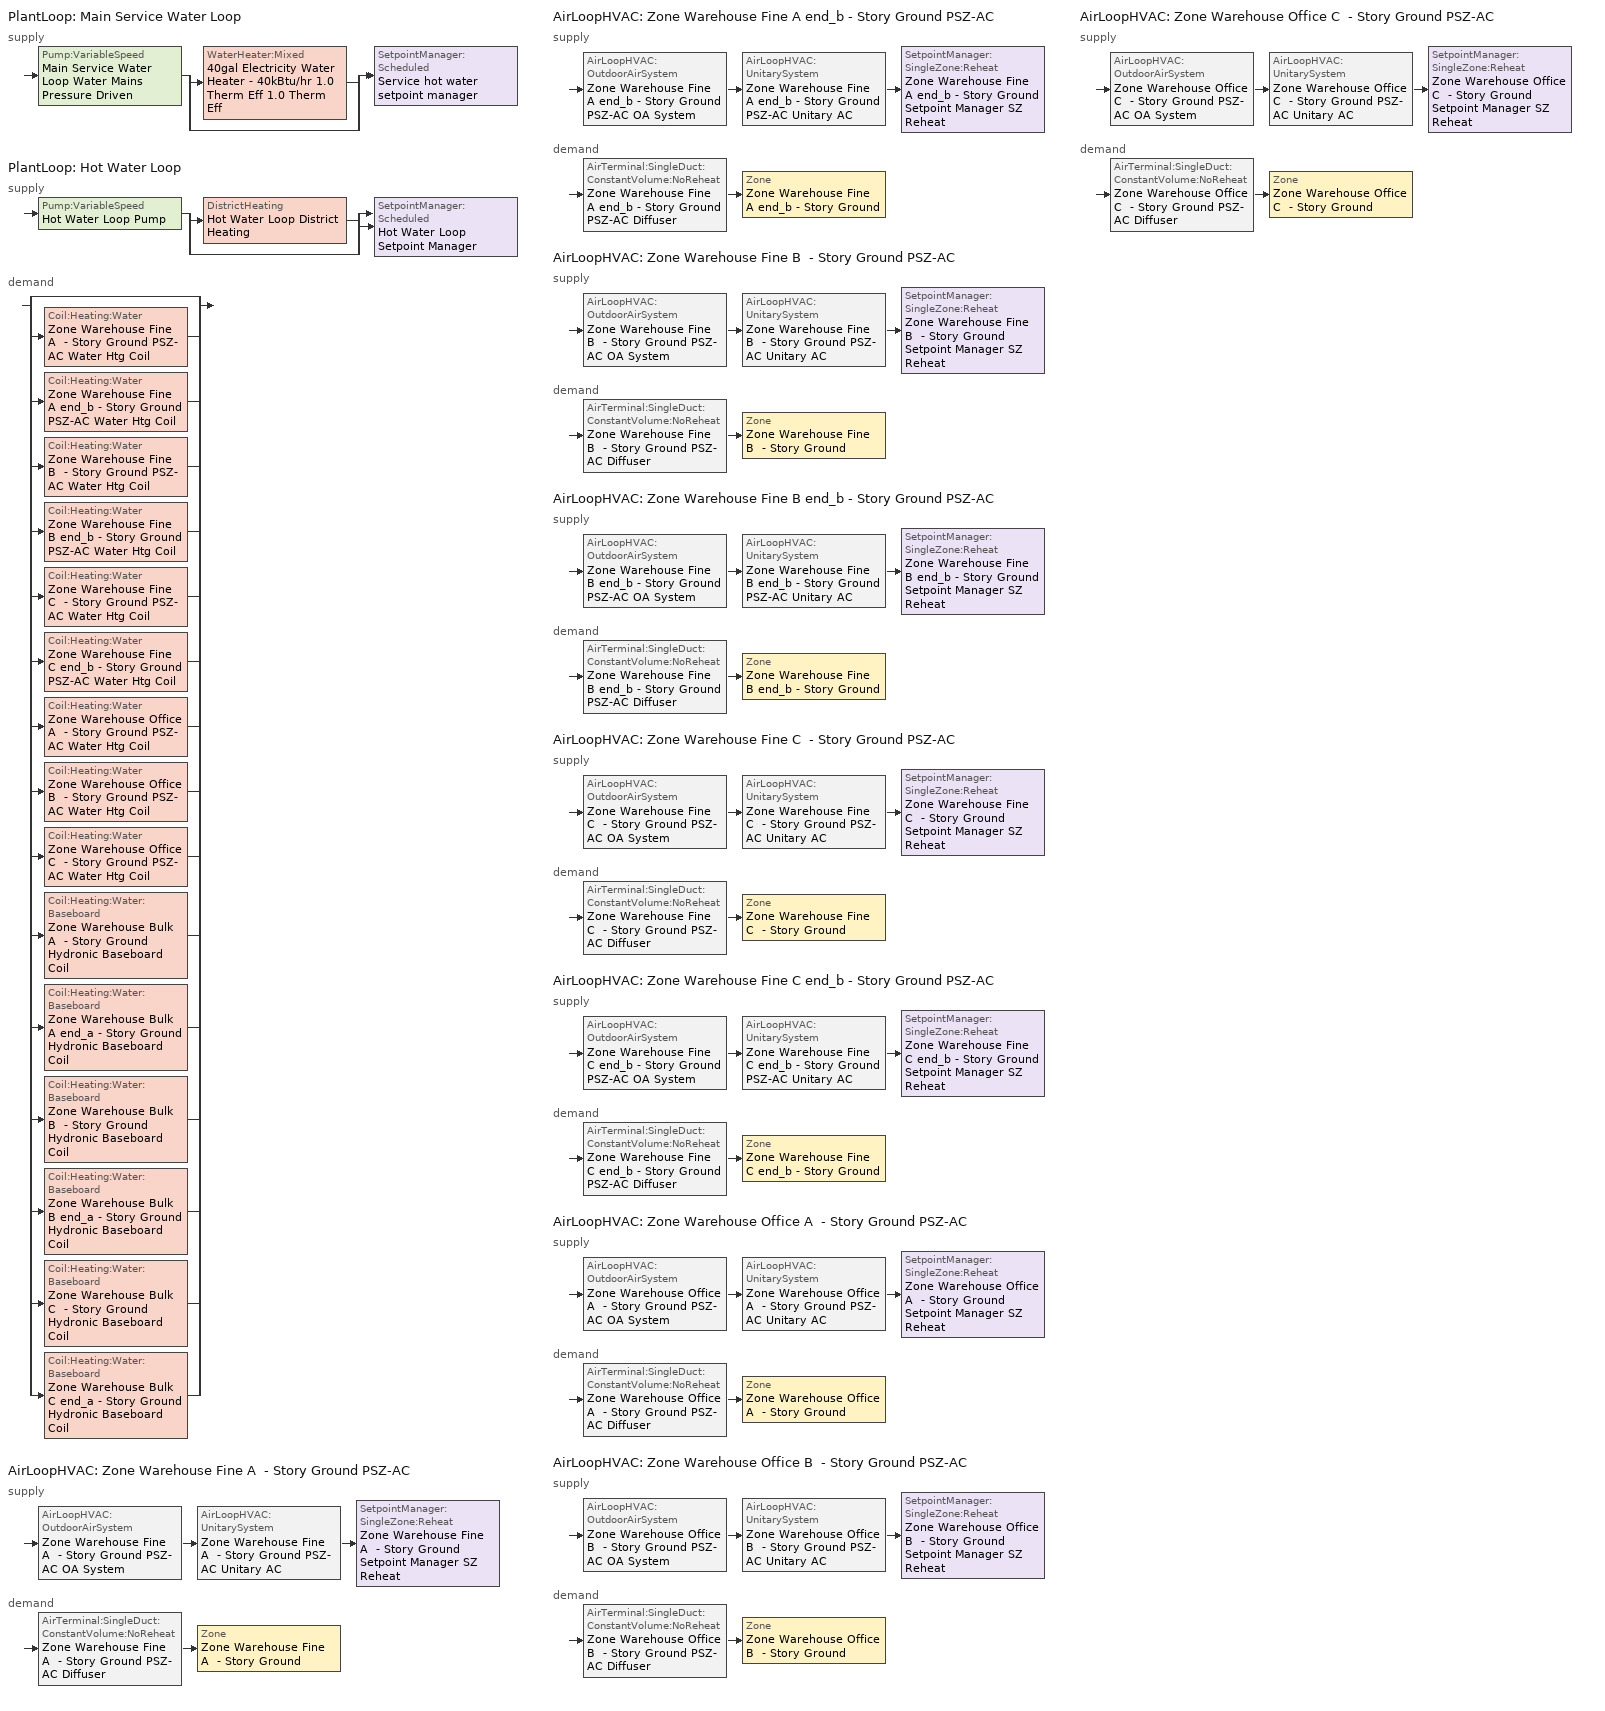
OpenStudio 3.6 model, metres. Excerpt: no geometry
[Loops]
PlantLoop 'Main Service Water Loop'
 supply: Pump:VariableSpeed 'Main Service Water Loop Water Mains Pressure Driven' > split
  | WaterHeater:Mixed '40gal Electricity Water Heater - 40kBtu/hr 1.0 Therm Eff 1.0 Therm Eff'
  | bypass
  join > SetpointManager:Scheduled 'Service hot water setpoint manager'
PlantLoop 'Hot Water Loop'
 supply: Pump:VariableSpeed 'Hot Water Loop Pump' > split
  | DistrictHeating 'Hot Water Loop District Heating'
  | bypass
  join > SetpointManager:Scheduled 'Hot Water Loop Setpoint Manager'
 demand: split
  | bypass
  | Coil:Heating:Water 'Zone Warehouse Fine A  - Story Ground PSZ-AC Water Htg Coil'
  | Coil:Heating:Water 'Zone Warehouse Fine A end_b - Story Ground PSZ-AC Water Htg Coil'
  | Coil:Heating:Water 'Zone Warehouse Fine B  - Story Ground PSZ-AC Water Htg Coil'
  | Coil:Heating:Water 'Zone Warehouse Fine B end_b - Story Ground PSZ-AC Water Htg Coil'
  | Coil:Heating:Water 'Zone Warehouse Fine C  - Story Ground PSZ-AC Water Htg Coil'
  | Coil:Heating:Water 'Zone Warehouse Fine C end_b - Story Ground PSZ-AC Water Htg Coil'
  | Coil:Heating:Water 'Zone Warehouse Office A  - Story Ground PSZ-AC Water Htg Coil'
  | Coil:Heating:Water 'Zone Warehouse Office B  - Story Ground PSZ-AC Water Htg Coil'
  | Coil:Heating:Water 'Zone Warehouse Office C  - Story Ground PSZ-AC Water Htg Coil'
  | Coil:Heating:Water:Baseboard 'Zone Warehouse Bulk A  - Story Ground Hydronic Baseboard Coil'
  | Coil:Heating:Water:Baseboard 'Zone Warehouse Bulk A end_a - Story Ground Hydronic Baseboard Coil'
  | Coil:Heating:Water:Baseboard 'Zone Warehouse Bulk B  - Story Ground Hydronic Baseboard Coil'
  | Coil:Heating:Water:Baseboard 'Zone Warehouse Bulk B end_a - Story Ground Hydronic Baseboard Coil'
  | Coil:Heating:Water:Baseboard 'Zone Warehouse Bulk C  - Story Ground Hydronic Baseboard Coil'
  | Coil:Heating:Water:Baseboard 'Zone Warehouse Bulk C end_a - Story Ground Hydronic Baseboard Coil'
AirLoopHVAC 'Zone Warehouse Fine A  - Story Ground PSZ-AC'
 supply: AirLoopHVAC:OutdoorAirSystem 'Zone Warehouse Fine A  - Story Ground PSZ-AC OA System' > AirLoopHVAC:UnitarySystem 'Zone Warehouse Fine A  - Story Ground PSZ-AC Unitary AC' > SetpointManager:SingleZone:Reheat 'Zone Warehouse Fine A  - Story Ground Setpoint Manager SZ Reheat'
 demand: AirTerminal:SingleDuct:ConstantVolume:NoReheat 'Zone Warehouse Fine A  - Story Ground PSZ-AC Diffuser' > Zone 'Zone Warehouse Fine A  - Story Ground'
AirLoopHVAC 'Zone Warehouse Fine A end_b - Story Ground PSZ-AC'
 supply: AirLoopHVAC:OutdoorAirSystem 'Zone Warehouse Fine A end_b - Story Ground PSZ-AC OA System' > AirLoopHVAC:UnitarySystem 'Zone Warehouse Fine A end_b - Story Ground PSZ-AC Unitary AC' > SetpointManager:SingleZone:Reheat 'Zone Warehouse Fine A end_b - Story Ground Setpoint Manager SZ Reheat'
 demand: AirTerminal:SingleDuct:ConstantVolume:NoReheat 'Zone Warehouse Fine A end_b - Story Ground PSZ-AC Diffuser' > Zone 'Zone Warehouse Fine A end_b - Story Ground'
AirLoopHVAC 'Zone Warehouse Fine B  - Story Ground PSZ-AC'
 supply: AirLoopHVAC:OutdoorAirSystem 'Zone Warehouse Fine B  - Story Ground PSZ-AC OA System' > AirLoopHVAC:UnitarySystem 'Zone Warehouse Fine B  - Story Ground PSZ-AC Unitary AC' > SetpointManager:SingleZone:Reheat 'Zone Warehouse Fine B  - Story Ground Setpoint Manager SZ Reheat'
 demand: AirTerminal:SingleDuct:ConstantVolume:NoReheat 'Zone Warehouse Fine B  - Story Ground PSZ-AC Diffuser' > Zone 'Zone Warehouse Fine B  - Story Ground'
AirLoopHVAC 'Zone Warehouse Fine B end_b - Story Ground PSZ-AC'
 supply: AirLoopHVAC:OutdoorAirSystem 'Zone Warehouse Fine B end_b - Story Ground PSZ-AC OA System' > AirLoopHVAC:UnitarySystem 'Zone Warehouse Fine B end_b - Story Ground PSZ-AC Unitary AC' > SetpointManager:SingleZone:Reheat 'Zone Warehouse Fine B end_b - Story Ground Setpoint Manager SZ Reheat'
 demand: AirTerminal:SingleDuct:ConstantVolume:NoReheat 'Zone Warehouse Fine B end_b - Story Ground PSZ-AC Diffuser' > Zone 'Zone Warehouse Fine B end_b - Story Ground'
AirLoopHVAC 'Zone Warehouse Fine C  - Story Ground PSZ-AC'
 supply: AirLoopHVAC:OutdoorAirSystem 'Zone Warehouse Fine C  - Story Ground PSZ-AC OA System' > AirLoopHVAC:UnitarySystem 'Zone Warehouse Fine C  - Story Ground PSZ-AC Unitary AC' > SetpointManager:SingleZone:Reheat 'Zone Warehouse Fine C  - Story Ground Setpoint Manager SZ Reheat'
 demand: AirTerminal:SingleDuct:ConstantVolume:NoReheat 'Zone Warehouse Fine C  - Story Ground PSZ-AC Diffuser' > Zone 'Zone Warehouse Fine C  - Story Ground'
AirLoopHVAC 'Zone Warehouse Fine C end_b - Story Ground PSZ-AC'
 supply: AirLoopHVAC:OutdoorAirSystem 'Zone Warehouse Fine C end_b - Story Ground PSZ-AC OA System' > AirLoopHVAC:UnitarySystem 'Zone Warehouse Fine C end_b - Story Ground PSZ-AC Unitary AC' > SetpointManager:SingleZone:Reheat 'Zone Warehouse Fine C end_b - Story Ground Setpoint Manager SZ Reheat'
 demand: AirTerminal:SingleDuct:ConstantVolume:NoReheat 'Zone Warehouse Fine C end_b - Story Ground PSZ-AC Diffuser' > Zone 'Zone Warehouse Fine C end_b - Story Ground'
AirLoopHVAC 'Zone Warehouse Office A  - Story Ground PSZ-AC'
 supply: AirLoopHVAC:OutdoorAirSystem 'Zone Warehouse Office A  - Story Ground PSZ-AC OA System' > AirLoopHVAC:UnitarySystem 'Zone Warehouse Office A  - Story Ground PSZ-AC Unitary AC' > SetpointManager:SingleZone:Reheat 'Zone Warehouse Office A  - Story Ground Setpoint Manager SZ Reheat'
 demand: AirTerminal:SingleDuct:ConstantVolume:NoReheat 'Zone Warehouse Office A  - Story Ground PSZ-AC Diffuser' > Zone 'Zone Warehouse Office A  - Story Ground'
AirLoopHVAC 'Zone Warehouse Office B  - Story Ground PSZ-AC'
 supply: AirLoopHVAC:OutdoorAirSystem 'Zone Warehouse Office B  - Story Ground PSZ-AC OA System' > AirLoopHVAC:UnitarySystem 'Zone Warehouse Office B  - Story Ground PSZ-AC Unitary AC' > SetpointManager:SingleZone:Reheat 'Zone Warehouse Office B  - Story Ground Setpoint Manager SZ Reheat'
 demand: AirTerminal:SingleDuct:ConstantVolume:NoReheat 'Zone Warehouse Office B  - Story Ground PSZ-AC Diffuser' > Zone 'Zone Warehouse Office B  - Story Ground'
AirLoopHVAC 'Zone Warehouse Office C  - Story Ground PSZ-AC'
 supply: AirLoopHVAC:OutdoorAirSystem 'Zone Warehouse Office C  - Story Ground PSZ-AC OA System' > AirLoopHVAC:UnitarySystem 'Zone Warehouse Office C  - Story Ground PSZ-AC Unitary AC' > SetpointManager:SingleZone:Reheat 'Zone Warehouse Office C  - Story Ground Setpoint Manager SZ Reheat'
 demand: AirTerminal:SingleDuct:ConstantVolume:NoReheat 'Zone Warehouse Office C  - Story Ground PSZ-AC Diffuser' > Zone 'Zone Warehouse Office C  - Story Ground'
[SizingPeriod:DesignDay] Barometric Pressure {Pa}=100917; Rain Indicator=No; Snow Indicator=No; Day of Month=21; Daylight Saving Time Indicator=No; Humidity Condition Type=Wetbulb; Dry-Bulb Temperature Range Modifier Type=DefaultMultipliers
Name | Maximum Dry-Bulb Temperature {C} | Daily Dry-Bulb Temperature Range {deltaC} | Wind Speed {m/s} | Wind Direction {deg} | Month | Day Type | Wetbulb or DewPoint at Maximum Dry-Bulb {C} | Solar Model Indicator | ASHRAE Clear Sky Optical Depth for Beam Irradiance | ASHRAE Clear Sky Optical Depth for Diffuse Irradiance | Sky Clearness
Kodiak May .4% Condns DB=>MCWB | 18.8 | 5.9 | 5 | 320 | 5 | SummerDesignDay | 10.5 | ASHRAETau | 0.314 | 2.447
Kodiak April .4% Condns DB=>MCWB | 12.9 | 5.4 | 5 | 320 | 4 | SummerDesignDay | 7 | ASHRAETau | 0.323 | 2.439
Kodiak March .4% Condns DB=>MCWB | 8.3 | 5.5 | 5 | 320 | 3 | SummerDesignDay | 3.9 | ASHRAETau | 0.337 | 2.384
Kodiak February .4% Condns DB=>MCWB | 6.9 | 4.9 | 5 | 320 | 2 | SummerDesignDay | 4.6 | ASHRAETau | 0.336 | 2.429
Kodiak January .4% Condns DB=>MCWB | 6.8 | 4.7 | 5 | 320 | 1 | SummerDesignDay | 4 | ASHRAETau | 0.326 | 2.48
Kodiak Ann Clg .4% Condns WB=>MDB | 18.9 | 6.3 | 5 | 320 | 8 | SummerDesignDay | 15 | ASHRAETau | 0.322 | 2.497
Kodiak Ann Clg .4% Condns DB=>MWB | 20.3 | 6.3 | 5 | 320 | 8 | SummerDesignDay | 14.1 | ASHRAETau | 0.322 | 2.497
Kodiak Ann Htg 99.6% Condns DB | -12.8 | 0 | 5.6 | 290 | 1 | WinterDesignDay | -12.8 | ASHRAEClearSky |  |  | 0
[PlantLoop] Glycol Concentration=0; Minimum Loop Temperature {C}=10; Plant Loop Volume {m3}=Autocalculate; Load Distribution Scheme=Optimal
Name | Maximum Loop Temperature {C}
Main Service Water Loop | 60
Hot Water Loop
[Sizing:Plant] Loop Type=Heating; Sizing Option=NonCoincident; Zone Timesteps in Averaging Window=1; Coincident Sizing Factor Mode=None
Name | Design Loop Exit Temperature {C} | Loop Design Temperature Difference {deltaC}
Main Service Water Loop | 60 | 5
Hot Water Loop | 82.2222 | 11.1111
[SetpointManager:Scheduled] Control Variable=Temperature
Name | Schedule | Setpoint Node or NodeList
Service hot water setpoint manager | Service Water Loop Temp - 140F | Main Service Water Loop Supply Outlet Node
Hot Water Loop Setpoint Manager | Hot Water Loop Temp - 180F | Hot Water Loop Supply Outlet Node
[Pump:VariableSpeed] Coefficient 1 of the Part Load Performance Curve=0; Coefficient 2 of the Part Load Performance Curve=3.2485; Coefficient 3 of the Part Load Performance Curve=-4.7443; Coefficient 4 of the Part Load Performance Curve=2.5294; Pump Control Type=Intermittent; Skin Loss Radiative Fraction=0.5; Design Power Sizing Method=PowerPerFlowPerPressure; Design Electric Power per Unit Flow Rate {W/(m3/s)}=348701.1; Design Shaft Power per Unit Flow Rate per Unit Head {W-s/m3-Pa}=1.28205; Design Minimum Flow Rate Fraction=0
Name | Rated Pump Head {Pa} | Motor Efficiency
Main Service Water Loop Water Mains Pressure Driven | 0.001 | 1
Hot Water Loop Pump | 179344 | 0.825
[WaterHeater:Mixed]
40gal Electricity Water Heater - 40kBtu/hr 1.0 Therm Eff 1.0 Therm Eff: Tank Volume {m3}=0.151416; Setpoint Temperature Schedule=Service Water Loop Temp - 140F; Deadband Temperature Difference {deltaC}=2; Maximum Temperature Limit {C}=60; Heater Control Type=Cycle; Heater Maximum Capacity {W}=11722.8; Heater Fuel Type=Electricity; Heater Thermal Efficiency=1; Off Cycle Parasitic Fuel Consumption Rate {W}=571; Off Cycle Parasitic Fuel Type=Electricity; Off Cycle Parasitic Heat Fraction to Tank=0; On Cycle Parasitic Fuel Consumption Rate {W}=571; On Cycle Parasitic Fuel Type=Electricity; On Cycle Parasitic Heat Fraction to Tank=0; Ambient Temperature Indicator=ThermalZone; Off Cycle Loss Coefficient to Ambient Temperature {W/K}=1.87331; On Cycle Loss Coefficient to Ambient Temperature {W/K}=1.87331; Use Side Effectiveness=1; Source Side Effectiveness=1; Use Side Design Flow Rate {m3/s}=autosize; Source Side Design Flow Rate {m3/s}=autosize; Indirect Water Heating Recovery Time {hr}=1.5; Source Side Flow Control Mode=IndirectHeatPrimarySetpoint
[WaterHeater:Sizing]
40gal Electricity Water Heater - 40kBtu/hr 1.0 Therm Eff 1.0 Therm Eff: Design Mode=PeakDraw; Time Storage Can Meet Peak Draw {hr}=0.538503; Time for Tank Recovery {hr}=0; Nominal Tank Volume for Autosizing Plant Connections {m3}=1
[Sizing:Zone] Zone Cooling Design Supply Air Temperature Input Method=SupplyAirTemperature; Zone Cooling Design Supply Air Temperature Difference {deltaC}=11.11; Zone Heating Design Supply Air Temperature Input Method=SupplyAirTemperature; Zone Heating Design Supply Air Temperature Difference {deltaC}=11.11; Zone Cooling Design Supply Air Humidity Ratio {kg-H2O/kg-air}=0.0085; Zone Heating Design Supply Air Humidity Ratio {kg-H2O/kg-air}=0.008; Cooling Design Air Flow Method=DesignDay; Heating Design Air Flow Method=DesignDay; Account for Dedicated Outdoor Air System=No; Dedicated Outdoor Air System Control Strategy=NeutralSupplyAir; Dedicated Outdoor Air Low Setpoint Temperature for Design {C}=autosize; Dedicated Outdoor Air High Setpoint Temperature for Design {C}=autosize; Zone Load Sizing Method=Sensible Load Only No Latent Load; Zone Latent Cooling Design Supply Air Humidity Ratio Input Method=HumidityRatioDifference; Zone Cooling Design Supply Air Humidity Ratio Difference {kgWater/kgDryAir}=0.005; Zone Latent Heating Design Supply Air Humidity Ratio Input Method=HumidityRatioDifference; Zone Humidification Design Supply Air Humidity Ratio Difference {kgWater/kgDryAir}=0.005
Name | Zone Cooling Design Supply Air Temperature {C} | Zone Heating Design Supply Air Temperature {C}
Zone Warehouse Bulk A end_a - Story Ground; Zone Warehouse Bulk B end_a - Story Ground; Zone Warehouse Bulk C end_a - Story Ground; Zone Warehouse Bulk A  - Story Ground; Zone Warehouse Bulk B  - Story Ground; Zone Warehouse Bulk C  - Story Ground | 14 | 40
Zone Warehouse Office A  - Story Ground; Zone Warehouse Office B  - Story Ground; Zone Warehouse Office C  - Story Ground; Zone Warehouse Fine A  - Story Ground; Zone Warehouse Fine B  - Story Ground; Zone Warehouse Fine C  - Story Ground; Zone Warehouse Fine A end_b - Story Ground; Zone Warehouse Fine B end_b - Story Ground; Zone Warehouse Fine C end_b - Story Ground | 12.7778 | 50
[Zone equipment]
Zone Warehouse Bulk A end_a - Story Ground: Zone Warehouse Bulk A end_a - Story Ground Hydronic Baseboard
Zone Warehouse Bulk B end_a - Story Ground: Zone Warehouse Bulk B end_a - Story Ground Hydronic Baseboard
Zone Warehouse Bulk C end_a - Story Ground: Zone Warehouse Bulk C end_a - Story Ground Hydronic Baseboard
Zone Warehouse Bulk A  - Story Ground: Zone Warehouse Bulk A  - Story Ground Hydronic Baseboard
Zone Warehouse Bulk B  - Story Ground: Zone Warehouse Bulk B  - Story Ground Hydronic Baseboard
Zone Warehouse Bulk C  - Story Ground: Zone Warehouse Bulk C  - Story Ground Hydronic Baseboard
Zone Warehouse Office A  - Story Ground: Zone Warehouse Office A  - Story Ground PSZ-AC Diffuser
Zone Warehouse Office B  - Story Ground: Zone Warehouse Office B  - Story Ground PSZ-AC Diffuser
Zone Warehouse Office C  - Story Ground: Zone Warehouse Office C  - Story Ground PSZ-AC Diffuser
Zone Warehouse Fine A  - Story Ground: Zone Warehouse Fine A  - Story Ground PSZ-AC Diffuser
Zone Warehouse Fine B  - Story Ground: Zone Warehouse Fine B  - Story Ground PSZ-AC Diffuser
Zone Warehouse Fine C  - Story Ground: Zone Warehouse Fine C  - Story Ground PSZ-AC Diffuser
Zone Warehouse Fine A end_b - Story Ground: Zone Warehouse Fine A end_b - Story Ground PSZ-AC Diffuser
Zone Warehouse Fine B end_b - Story Ground: Zone Warehouse Fine B end_b - Story Ground PSZ-AC Diffuser
Zone Warehouse Fine C end_b - Story Ground: Zone Warehouse Fine C end_b - Story Ground PSZ-AC Diffuser
[DistrictHeating]
Hot Water Loop District Heating: Nominal Capacity {W}=autosize
[AirLoopHVAC] Design Supply Air Flow Rate {m3/s}=autosize; Design Return Air Flow Fraction of Supply Air Flow=1
Name | Availability Schedule
Zone Warehouse Fine A  - Story Ground PSZ-AC | Zone Warehouse Fine A  - Story Ground PSZ-AC Occ Sch
Zone Warehouse Fine A end_b - Story Ground PSZ-AC | Zone Warehouse Fine A end_b - Story Ground PSZ-AC Occ Sch
Zone Warehouse Fine B  - Story Ground PSZ-AC | Zone Warehouse Fine B  - Story Ground PSZ-AC Occ Sch
Zone Warehouse Fine B end_b - Story Ground PSZ-AC | Zone Warehouse Fine B end_b - Story Ground PSZ-AC Occ Sch
Zone Warehouse Fine C  - Story Ground PSZ-AC | Zone Warehouse Fine C  - Story Ground PSZ-AC Occ Sch
Zone Warehouse Fine C end_b - Story Ground PSZ-AC | Zone Warehouse Fine C end_b - Story Ground PSZ-AC Occ Sch
Zone Warehouse Office A  - Story Ground PSZ-AC | Zone Warehouse Office A  - Story Ground PSZ-AC Occ Sch
Zone Warehouse Office B  - Story Ground PSZ-AC | Zone Warehouse Office B  - Story Ground PSZ-AC Occ Sch
Zone Warehouse Office C  - Story Ground PSZ-AC | Zone Warehouse Office C  - Story Ground PSZ-AC Occ Sch
[Sizing:System] Type of Load to Size On=Sensible; Design Outdoor Air Flow Rate {m3/s}=Autosize; Central Heating Maximum System Air Flow Ratio=1; Preheat Design Temperature {C}=7.22222; Preheat Design Humidity Ratio {kg-H2O/kg-Air}=0.008; Precool Design Temperature {C}=12.7778; Precool Design Humidity Ratio {kg-H2O/kg-Air}=0.008; Central Cooling Design Supply Air Temperature {C}=12.7778; Central Heating Design Supply Air Temperature {C}=50; Sizing Option=Coincident; 100% Outdoor Air in Cooling=No; 100% Outdoor Air in Heating=No; Central Cooling Design Supply Air Humidity Ratio {kg-H2O/kg-Air}=0.0085; Central Heating Design Supply Air Humidity Ratio {kg-H2O/kg-Air}=0.008; Cooling Design Air Flow Method=DesignDay; Heating Design Air Flow Method=DesignDay; System Outdoor Air Method=ZoneSum; Zone Maximum Outdoor Air Fraction=1; Cooling Supply Air Flow Rate Per Floor Area {m3/s-m2}=0.00996765; Cooling Fraction of Autosized Cooling Supply Air Flow Rate=1; Cooling Supply Air Flow Rate Per Unit Cooling Capacity {m3/s-W}=3.94755e-05; Heating Supply Air Flow Rate Per Floor Area {m3/s-m2}=0.00996765; Heating Fraction of Autosized Heating Supply Air Flow Rate=1; Heating Fraction of Autosized Cooling Supply Air Flow Rate=1; Heating Supply Air Flow Rate Per Unit Heating Capacity {m3/s-W}=3.15882e-05; Cooling Design Capacity Method=CoolingDesignCapacity; Cooling Design Capacity {W}=autosize; Cooling Design Capacity Per Floor Area {W/m2}=234.7; Fraction of Autosized Cooling Design Capacity=1; Heating Design Capacity Method=HeatingDesignCapacity; Heating Design Capacity {W}=autosize; Heating Design Capacity Per Floor Area {W/m2}=157; Fraction of Autosized Heating Design Capacity=1; Central Cooling Capacity Control Method=OnOff; Occupant Diversity=autosize
Zone Warehouse Fine A  - Story Ground PSZ-AC; Zone Warehouse Fine A end_b - Story Ground PSZ-AC; Zone Warehouse Fine B  - Story Ground PSZ-AC; Zone Warehouse Fine B end_b - Story Ground PSZ-AC; Zone Warehouse Fine C  - Story Ground PSZ-AC; Zone Warehouse Fine C end_b - Story Ground PSZ-AC; Zone Warehouse Office A  - Story Ground PSZ-AC; Zone Warehouse Office B  - Story Ground PSZ-AC; Zone Warehouse Office C  - Story Ground PSZ-AC
[SetpointManager:SingleZone:Reheat] Minimum Supply Air Temperature {C}=12.7778; Maximum Supply Air Temperature {C}=50
Name | Control Zone | Setpoint Node or NodeList
Zone Warehouse Fine A  - Story Ground Setpoint Manager SZ Reheat | Zone Warehouse Fine A  - Story Ground | Zone Warehouse Fine A  - Story Ground PSZ-AC Supply Outlet Node
Zone Warehouse Fine A end_b - Story Ground Setpoint Manager SZ Reheat | Zone Warehouse Fine A end_b - Story Ground | Zone Warehouse Fine A end_b - Story Ground PSZ-AC Supply Outlet Node
Zone Warehouse Fine B  - Story Ground Setpoint Manager SZ Reheat | Zone Warehouse Fine B  - Story Ground | Zone Warehouse Fine B  - Story Ground PSZ-AC Supply Outlet Node
Zone Warehouse Fine B end_b - Story Ground Setpoint Manager SZ Reheat | Zone Warehouse Fine B end_b - Story Ground | Zone Warehouse Fine B end_b - Story Ground PSZ-AC Supply Outlet Node
Zone Warehouse Fine C  - Story Ground Setpoint Manager SZ Reheat | Zone Warehouse Fine C  - Story Ground | Zone Warehouse Fine C  - Story Ground PSZ-AC Supply Outlet Node
Zone Warehouse Fine C end_b - Story Ground Setpoint Manager SZ Reheat | Zone Warehouse Fine C end_b - Story Ground | Zone Warehouse Fine C end_b - Story Ground PSZ-AC Supply Outlet Node
Zone Warehouse Office A  - Story Ground Setpoint Manager SZ Reheat | Zone Warehouse Office A  - Story Ground | Zone Warehouse Office A  - Story Ground PSZ-AC Supply Outlet Node
Zone Warehouse Office B  - Story Ground Setpoint Manager SZ Reheat | Zone Warehouse Office B  - Story Ground | Zone Warehouse Office B  - Story Ground PSZ-AC Supply Outlet Node
Zone Warehouse Office C  - Story Ground Setpoint Manager SZ Reheat | Zone Warehouse Office C  - Story Ground | Zone Warehouse Office C  - Story Ground PSZ-AC Supply Outlet Node
[Coil:Heating:Water] Availability Schedule=Always On Discrete; Rated Inlet Water Temperature {C}=82.2222; Rated Inlet Air Temperature {C}=7.22222; Rated Outlet Water Temperature {C}=71.1111; Rated Outlet Air Temperature {C}=50
Zone Warehouse Fine A  - Story Ground PSZ-AC Water Htg Coil; Zone Warehouse Fine A end_b - Story Ground PSZ-AC Water Htg Coil; Zone Warehouse Fine B  - Story Ground PSZ-AC Water Htg Coil; Zone Warehouse Fine B end_b - Story Ground PSZ-AC Water Htg Coil; Zone Warehouse Fine C  - Story Ground PSZ-AC Water Htg Coil; Zone Warehouse Fine C end_b - Story Ground PSZ-AC Water Htg Coil; Zone Warehouse Office A  - Story Ground PSZ-AC Water Htg Coil; Zone Warehouse Office B  - Story Ground PSZ-AC Water Htg Coil; Zone Warehouse Office C  - Story Ground PSZ-AC Water Htg Coil
[Controller:WaterCoil] Action=Normal; Controller Convergence Tolerance {deltaC}=0.0001; Minimum Actuated Flow {m3/s}=0
Name | Water Coil
Zone Warehouse Fine A  - Story Ground PSZ-AC Water Htg Coil Controller | Zone Warehouse Fine A  - Story Ground PSZ-AC Water Htg Coil
Zone Warehouse Fine A end_b - Story Ground PSZ-AC Water Htg Coil Controller | Zone Warehouse Fine A end_b - Story Ground PSZ-AC Water Htg Coil
Zone Warehouse Fine B  - Story Ground PSZ-AC Water Htg Coil Controller | Zone Warehouse Fine B  - Story Ground PSZ-AC Water Htg Coil
Zone Warehouse Fine B end_b - Story Ground PSZ-AC Water Htg Coil Controller | Zone Warehouse Fine B end_b - Story Ground PSZ-AC Water Htg Coil
Zone Warehouse Fine C  - Story Ground PSZ-AC Water Htg Coil Controller | Zone Warehouse Fine C  - Story Ground PSZ-AC Water Htg Coil
Zone Warehouse Fine C end_b - Story Ground PSZ-AC Water Htg Coil Controller | Zone Warehouse Fine C end_b - Story Ground PSZ-AC Water Htg Coil
Zone Warehouse Office A  - Story Ground PSZ-AC Water Htg Coil Controller | Zone Warehouse Office A  - Story Ground PSZ-AC Water Htg Coil
Zone Warehouse Office B  - Story Ground PSZ-AC Water Htg Coil Controller | Zone Warehouse Office B  - Story Ground PSZ-AC Water Htg Coil
Zone Warehouse Office C  - Story Ground PSZ-AC Water Htg Coil Controller | Zone Warehouse Office C  - Story Ground PSZ-AC Water Htg Coil
[Coil:Heating:Electric] Availability Schedule=Always On Discrete; Efficiency=1
Zone Warehouse Fine A  - Story Ground PSZ-AC Electric Backup Htg Coil; Zone Warehouse Fine A end_b - Story Ground PSZ-AC Electric Backup Htg Coil; Zone Warehouse Fine B  - Story Ground PSZ-AC Electric Backup Htg Coil; Zone Warehouse Fine B end_b - Story Ground PSZ-AC Electric Backup Htg Coil; Zone Warehouse Fine C  - Story Ground PSZ-AC Electric Backup Htg Coil; Zone Warehouse Fine C end_b - Story Ground PSZ-AC Electric Backup Htg Coil; Zone Warehouse Office A  - Story Ground PSZ-AC Electric Backup Htg Coil; Zone Warehouse Office B  - Story Ground PSZ-AC Electric Backup Htg Coil; Zone Warehouse Office C  - Story Ground PSZ-AC Electric Backup Htg Coil
[Coil:Cooling:DX:SingleSpeed] Availability Schedule=Always On Discrete; Rated Total Cooling Capacity {W}=autosize; Rated Sensible Heat Ratio=autosize; Rated COP {W/W}=3.14722; Rated Air Flow Rate {m3/s}=autosize; Rated Evaporator Fan Power Per Volume Flow Rate 2017 {W/(m3/s)}=773.3; Rated Evaporator Fan Power Per Volume Flow Rate 2023 {W/(m3/s)}=934.4; Total Cooling Capacity Function of Temperature Curve=DOE Ref DX Clg Coil Cool-Cap-fT; Total Cooling Capacity Function of Flow Fraction Curve=DOE Ref DX Clg Coil Cool-CAP-fFlow; Energy Input Ratio Function of Temperature Curve=DOE Ref DX Clg Coil Cool-EIR-fT; Energy Input Ratio Function of Flow Fraction Curve=DOE Ref DX Clg Coil Cool-EIR-fFlow; Part Load Fraction Correlation Curve=DOE Ref DX Clg Coil Cool-PLF-fPLR; Minimum Outdoor Dry-Bulb Temperature for Compressor Operation {C}=-25; Nominal Time for Condensate Removal to Begin {s}=0; Ratio of Initial Moisture Evaporation Rate and Steady State Latent Capacity=0; Maximum Cycling Rate {cycles/hr}=0; Latent Capacity Time Constant {s}=0; Condenser Type=AirCooled; Evaporative Condenser Effectiveness=0.9; Evaporative Condenser Air Flow Rate {m3/s}=autosize; Evaporative Condenser Pump Rated Power Consumption {W}=autosize; Crankcase Heater Capacity {W}=0; Maximum Outdoor Dry-Bulb Temperature for Crankcase Heater Operation {C}=10; Basin Heater Capacity {W/K}=0; Basin Heater Setpoint Temperature {C}=2
Zone Warehouse Fine A  - Story Ground PSZ-AC 1spd DX AC Clg Coil 5kBtu/hr 9.7SEER; Zone Warehouse Fine A end_b - Story Ground PSZ-AC 1spd DX AC Clg Coil 8kBtu/hr 9.7SEER; Zone Warehouse Fine B  - Story Ground PSZ-AC 1spd DX AC Clg Coil 3kBtu/hr 9.7SEER; Zone Warehouse Fine B end_b - Story Ground PSZ-AC 1spd DX AC Clg Coil 11kBtu/hr 9.7SEER; Zone Warehouse Fine C  - Story Ground PSZ-AC 1spd DX AC Clg Coil 4kBtu/hr 9.7SEER; Zone Warehouse Fine C end_b - Story Ground PSZ-AC 1spd DX AC Clg Coil 7kBtu/hr 9.7SEER; Zone Warehouse Office A  - Story Ground PSZ-AC 1spd DX AC Clg Coil 5kBtu/hr 9.7SEER; Zone Warehouse Office B  - Story Ground PSZ-AC 1spd DX AC Clg Coil 8kBtu/hr 9.7SEER; Zone Warehouse Office C  - Story Ground PSZ-AC 1spd DX AC Clg Coil 5kBtu/hr 9.7SEER
[Fan:OnOff] Availability Schedule=Always On Discrete; Fan Total Efficiency=0.53625; Pressure Rise {Pa}=622.722; Maximum Flow Rate {m3/s}=autosize; Motor Efficiency=0.825; Motor In Airstream Fraction=1
Name | Fan Power Ratio Function of Speed Ratio Curve | Fan Efficiency Ratio Function of Speed Ratio Curve
Zone Warehouse Fine A  - Story Ground PSZ-AC Fan | Fan On Off Power Curve | Fan On Off Efficiency Curve
Zone Warehouse Fine A end_b - Story Ground PSZ-AC Fan | Fan On Off Power Curve 1 | Fan On Off Efficiency Curve 1
Zone Warehouse Fine B  - Story Ground PSZ-AC Fan | Fan On Off Power Curve 2 | Fan On Off Efficiency Curve 2
Zone Warehouse Fine B end_b - Story Ground PSZ-AC Fan | Fan On Off Power Curve 3 | Fan On Off Efficiency Curve 3
Zone Warehouse Fine C  - Story Ground PSZ-AC Fan | Fan On Off Power Curve 4 | Fan On Off Efficiency Curve 4
Zone Warehouse Fine C end_b - Story Ground PSZ-AC Fan | Fan On Off Power Curve 5 | Fan On Off Efficiency Curve 5
Zone Warehouse Office A  - Story Ground PSZ-AC Fan | Fan On Off Power Curve 6 | Fan On Off Efficiency Curve 6
Zone Warehouse Office B  - Story Ground PSZ-AC Fan | Fan On Off Power Curve 7 | Fan On Off Efficiency Curve 7
Zone Warehouse Office C  - Story Ground PSZ-AC Fan | Fan On Off Power Curve 8 | Fan On Off Efficiency Curve 8
[AirLoopHVAC:UnitarySystem] Control Type=Load; Dehumidification Control Type=None; Availability Schedule=Always On Discrete; Fan Placement=DrawThrough; DX Heating Coil Sizing Ratio=1; Use DOAS DX Cooling Coil=No; DOAS DX Cooling Coil Leaving Minimum Air Temperature {C}=2; Latent Load Control=SensibleOnlyLoadControl; Supply Air Flow Rate During Cooling Operation {m3/s}=Autosize; Supply Air Flow Rate During Heating Operation {m3/s}=Autosize; Supply Air Flow Rate When No Cooling or Heating is Required {m3/s}=Autosize; Maximum Supply Air Temperature {C}=80; Maximum Outdoor Dry-Bulb Temperature for Supplemental Heater Operation {C}=21; Maximum Cycling Rate {cycles/hr}=2.5; Heat Pump Time Constant {s}=60; Fraction of On-Cycle Power Use=0.01; Heat Pump Fan Delay Time {s}=60; Ancilliary On-Cycle Electric Power {W}=0; Ancilliary Off-Cycle Electric Power {W}=0
Name | Controlling Zone or Thermostat Location | Supply Fan | Supply Air Fan Operating Mode Schedule | Heating Coil | Cooling Coil | Supplemental Heating Coil
Zone Warehouse Fine A  - Story Ground PSZ-AC Unitary AC | Zone Warehouse Fine A  - Story Ground | Zone Warehouse Fine A  - Story Ground PSZ-AC Fan | Zone Warehouse Fine A  - Story Ground PSZ-AC Occ Sch | Zone Warehouse Fine A  - Story Ground PSZ-AC Water Htg Coil | Zone Warehouse Fine A  - Story Ground PSZ-AC 1spd DX AC Clg Coil 5kBtu/hr 9.7SEER | Zone Warehouse Fine A  - Story Ground PSZ-AC Electric Backup Htg Coil
Zone Warehouse Fine A end_b - Story Ground PSZ-AC Unitary AC | Zone Warehouse Fine A end_b - Story Ground | Zone Warehouse Fine A end_b - Story Ground PSZ-AC Fan | Zone Warehouse Fine A end_b - Story Ground PSZ-AC Occ Sch | Zone Warehouse Fine A end_b - Story Ground PSZ-AC Water Htg Coil | Zone Warehouse Fine A end_b - Story Ground PSZ-AC 1spd DX AC Clg Coil 8kBtu/hr 9.7SEER | Zone Warehouse Fine A end_b - Story Ground PSZ-AC Electric Backup Htg Coil
Zone Warehouse Fine B  - Story Ground PSZ-AC Unitary AC | Zone Warehouse Fine B  - Story Ground | Zone Warehouse Fine B  - Story Ground PSZ-AC Fan | Zone Warehouse Fine B  - Story Ground PSZ-AC Occ Sch | Zone Warehouse Fine B  - Story Ground PSZ-AC Water Htg Coil | Zone Warehouse Fine B  - Story Ground PSZ-AC 1spd DX AC Clg Coil 3kBtu/hr 9.7SEER | Zone Warehouse Fine B  - Story Ground PSZ-AC Electric Backup Htg Coil
Zone Warehouse Fine B end_b - Story Ground PSZ-AC Unitary AC | Zone Warehouse Fine B end_b - Story Ground | Zone Warehouse Fine B end_b - Story Ground PSZ-AC Fan | Zone Warehouse Fine B end_b - Story Ground PSZ-AC Occ Sch | Zone Warehouse Fine B end_b - Story Ground PSZ-AC Water Htg Coil | Zone Warehouse Fine B end_b - Story Ground PSZ-AC 1spd DX AC Clg Coil 11kBtu/hr 9.7SEER | Zone Warehouse Fine B end_b - Story Ground PSZ-AC Electric Backup Htg Coil
Zone Warehouse Fine C  - Story Ground PSZ-AC Unitary AC | Zone Warehouse Fine C  - Story Ground | Zone Warehouse Fine C  - Story Ground PSZ-AC Fan | Zone Warehouse Fine C  - Story Ground PSZ-AC Occ Sch | Zone Warehouse Fine C  - Story Ground PSZ-AC Water Htg Coil | Zone Warehouse Fine C  - Story Ground PSZ-AC 1spd DX AC Clg Coil 4kBtu/hr 9.7SEER | Zone Warehouse Fine C  - Story Ground PSZ-AC Electric Backup Htg Coil
Zone Warehouse Fine C end_b - Story Ground PSZ-AC Unitary AC | Zone Warehouse Fine C end_b - Story Ground | Zone Warehouse Fine C end_b - Story Ground PSZ-AC Fan | Zone Warehouse Fine C end_b - Story Ground PSZ-AC Occ Sch | Zone Warehouse Fine C end_b - Story Ground PSZ-AC Water Htg Coil | Zone Warehouse Fine C end_b - Story Ground PSZ-AC 1spd DX AC Clg Coil 7kBtu/hr 9.7SEER | Zone Warehouse Fine C end_b - Story Ground PSZ-AC Electric Backup Htg Coil
Zone Warehouse Office A  - Story Ground PSZ-AC Unitary AC | Zone Warehouse Office A  - Story Ground | Zone Warehouse Office A  - Story Ground PSZ-AC Fan | Zone Warehouse Office A  - Story Ground PSZ-AC Occ Sch | Zone Warehouse Office A  - Story Ground PSZ-AC Water Htg Coil | Zone Warehouse Office A  - Story Ground PSZ-AC 1spd DX AC Clg Coil 5kBtu/hr 9.7SEER | Zone Warehouse Office A  - Story Ground PSZ-AC Electric Backup Htg Coil
Zone Warehouse Office B  - Story Ground PSZ-AC Unitary AC | Zone Warehouse Office B  - Story Ground | Zone Warehouse Office B  - Story Ground PSZ-AC Fan | Zone Warehouse Office B  - Story Ground PSZ-AC Occ Sch | Zone Warehouse Office B  - Story Ground PSZ-AC Water Htg Coil | Zone Warehouse Office B  - Story Ground PSZ-AC 1spd DX AC Clg Coil 8kBtu/hr 9.7SEER | Zone Warehouse Office B  - Story Ground PSZ-AC Electric Backup Htg Coil
Zone Warehouse Office C  - Story Ground PSZ-AC Unitary AC | Zone Warehouse Office C  - Story Ground | Zone Warehouse Office C  - Story Ground PSZ-AC Fan | Zone Warehouse Office C  - Story Ground PSZ-AC Occ Sch | Zone Warehouse Office C  - Story Ground PSZ-AC Water Htg Coil | Zone Warehouse Office C  - Story Ground PSZ-AC 1spd DX AC Clg Coil 5kBtu/hr 9.7SEER | Zone Warehouse Office C  - Story Ground PSZ-AC Electric Backup Htg Coil
[Controller:OutdoorAir] Minimum Outdoor Air Flow Rate {m3/s}=autosize; Maximum Outdoor Air Flow Rate {m3/s}=Autosize; Economizer Control Type=NoEconomizer; Economizer Control Action Type=ModulateFlow; Economizer Maximum Limit Dry-Bulb Temperature {C}=28; Economizer Maximum Limit Enthalpy {J/kg}=64000; Lockout Type=LockoutWithCompressor; Minimum Limit Type=FixedMinimum; Minimum Outdoor Air Schedule=Always On Discrete; High Humidity Control=No; Heat Recovery Bypass Control Type=BypassWhenWithinEconomizerLimits
Name | Controller Mechanical Ventilation
Zone Warehouse Fine A  - Story Ground PSZ-AC OA System Controller | Controller Mechanical Ventilation 1
Zone Warehouse Fine A end_b - Story Ground PSZ-AC OA System Controller | Controller Mechanical Ventilation 2
Zone Warehouse Fine B  - Story Ground PSZ-AC OA System Controller | Controller Mechanical Ventilation 3
Zone Warehouse Fine B end_b - Story Ground PSZ-AC OA System Controller | Controller Mechanical Ventilation 4
Zone Warehouse Fine C  - Story Ground PSZ-AC OA System Controller | Controller Mechanical Ventilation 5
Zone Warehouse Fine C end_b - Story Ground PSZ-AC OA System Controller | Controller Mechanical Ventilation 6
Zone Warehouse Office A  - Story Ground PSZ-AC OA System Controller | Controller Mechanical Ventilation 7
Zone Warehouse Office B  - Story Ground PSZ-AC OA System Controller | Controller Mechanical Ventilation 8
Zone Warehouse Office C  - Story Ground PSZ-AC OA System Controller | Controller Mechanical Ventilation 9
[Controller:MechanicalVentilation] Availability Schedule=Always On Discrete
Controller Mechanical Ventilation 1; Controller Mechanical Ventilation 2; Controller Mechanical Ventilation 3; Controller Mechanical Ventilation 4; Controller Mechanical Ventilation 5; Controller Mechanical Ventilation 6; Controller Mechanical Ventilation 7; Controller Mechanical Ventilation 8; Controller Mechanical Ventilation 9
[AirLoopHVAC:OutdoorAirSystem]
Name | Controller
Zone Warehouse Fine A  - Story Ground PSZ-AC OA System | Zone Warehouse Fine A  - Story Ground PSZ-AC OA System Controller
Zone Warehouse Fine A end_b - Story Ground PSZ-AC OA System | Zone Warehouse Fine A end_b - Story Ground PSZ-AC OA System Controller
Zone Warehouse Fine B  - Story Ground PSZ-AC OA System | Zone Warehouse Fine B  - Story Ground PSZ-AC OA System Controller
Zone Warehouse Fine B end_b - Story Ground PSZ-AC OA System | Zone Warehouse Fine B end_b - Story Ground PSZ-AC OA System Controller
Zone Warehouse Fine C  - Story Ground PSZ-AC OA System | Zone Warehouse Fine C  - Story Ground PSZ-AC OA System Controller
Zone Warehouse Fine C end_b - Story Ground PSZ-AC OA System | Zone Warehouse Fine C end_b - Story Ground PSZ-AC OA System Controller
Zone Warehouse Office A  - Story Ground PSZ-AC OA System | Zone Warehouse Office A  - Story Ground PSZ-AC OA System Controller
Zone Warehouse Office B  - Story Ground PSZ-AC OA System | Zone Warehouse Office B  - Story Ground PSZ-AC OA System Controller
Zone Warehouse Office C  - Story Ground PSZ-AC OA System | Zone Warehouse Office C  - Story Ground PSZ-AC OA System Controller
[AirTerminal:SingleDuct:ConstantVolume:NoReheat] Availability Schedule=Always On Discrete; Maximum Air Flow Rate {m3/s}=AutoSize
Zone Warehouse Fine A  - Story Ground PSZ-AC Diffuser; Zone Warehouse Fine A end_b - Story Ground PSZ-AC Diffuser; Zone Warehouse Fine B  - Story Ground PSZ-AC Diffuser; Zone Warehouse Fine B end_b - Story Ground PSZ-AC Diffuser; Zone Warehouse Fine C  - Story Ground PSZ-AC Diffuser; Zone Warehouse Fine C end_b - Story Ground PSZ-AC Diffuser; Zone Warehouse Office A  - Story Ground PSZ-AC Diffuser; Zone Warehouse Office B  - Story Ground PSZ-AC Diffuser; Zone Warehouse Office C  - Story Ground PSZ-AC Diffuser
[Coil:Heating:Water:Baseboard] Heating Design Capacity Method=HeatingDesignCapacity; Heating Design Capacity {W}=autosize; Heating Design Capacity Per Floor Area {W/m2}=0; Fraction of Autosized Heating Design Capacity=0.8
Zone Warehouse Bulk A  - Story Ground Hydronic Baseboard Coil; Zone Warehouse Bulk A end_a - Story Ground Hydronic Baseboard Coil; Zone Warehouse Bulk B  - Story Ground Hydronic Baseboard Coil; Zone Warehouse Bulk B end_a - Story Ground Hydronic Baseboard Coil; Zone Warehouse Bulk C  - Story Ground Hydronic Baseboard Coil; Zone Warehouse Bulk C end_a - Story Ground Hydronic Baseboard Coil
[ZoneHVAC:Baseboard:Convective:Water] Availability Schedule=Always On Discrete
Name | Heating Coil
Zone Warehouse Bulk A  - Story Ground Hydronic Baseboard | Zone Warehouse Bulk A  - Story Ground Hydronic Baseboard Coil
Zone Warehouse Bulk A end_a - Story Ground Hydronic Baseboard | Zone Warehouse Bulk A end_a - Story Ground Hydronic Baseboard Coil
Zone Warehouse Bulk B  - Story Ground Hydronic Baseboard | Zone Warehouse Bulk B  - Story Ground Hydronic Baseboard Coil
Zone Warehouse Bulk B end_a - Story Ground Hydronic Baseboard | Zone Warehouse Bulk B end_a - Story Ground Hydronic Baseboard Coil
Zone Warehouse Bulk C  - Story Ground Hydronic Baseboard | Zone Warehouse Bulk C  - Story Ground Hydronic Baseboard Coil
Zone Warehouse Bulk C end_a - Story Ground Hydronic Baseboard | Zone Warehouse Bulk C end_a - Story Ground Hydronic Baseboard Coil
[Schedule:Constant]
Always On Discrete: Value=1
[Schedule:Ruleset]
Name | Default Day Schedule | Summer Design Day Schedule | Winter Design Day Schedule
Service Water Loop Temp - 140F | Service Water Loop Temp - 140F Default
Hot Water Loop Temp - 180F | Hot Water Loop Temp - 180F Default
Zone Warehouse Fine A  - Story Ground PSZ-AC Occ Sch | Zone Warehouse Fine A  - Story Ground PSZ-AC Occ Sch Default | Zone Warehouse Fine A  - Story Ground PSZ-AC Occ Sch Summer Design Day | Zone Warehouse Fine A  - Story Ground PSZ-AC Occ Sch Winter Design Day
Zone Warehouse Fine A end_b - Story Ground PSZ-AC Occ Sch | Zone Warehouse Fine A end_b - Story Ground PSZ-AC Occ Sch Default | Zone Warehouse Fine A end_b - Story Ground PSZ-AC Occ Sch Summer Design Day | Zone Warehouse Fine A end_b - Story Ground PSZ-AC Occ Sch Winter Design Day
Zone Warehouse Fine B  - Story Ground PSZ-AC Occ Sch | Zone Warehouse Fine B  - Story Ground PSZ-AC Occ Sch Default | Zone Warehouse Fine B  - Story Ground PSZ-AC Occ Sch Summer Design Day | Zone Warehouse Fine B  - Story Ground PSZ-AC Occ Sch Winter Design Day
Zone Warehouse Fine B end_b - Story Ground PSZ-AC Occ Sch | Zone Warehouse Fine B end_b - Story Ground PSZ-AC Occ Sch Default | Zone Warehouse Fine B end_b - Story Ground PSZ-AC Occ Sch Summer Design Day | Zone Warehouse Fine B end_b - Story Ground PSZ-AC Occ Sch Winter Design Day
Zone Warehouse Fine C  - Story Ground PSZ-AC Occ Sch | Zone Warehouse Fine C  - Story Ground PSZ-AC Occ Sch Default | Zone Warehouse Fine C  - Story Ground PSZ-AC Occ Sch Summer Design Day | Zone Warehouse Fine C  - Story Ground PSZ-AC Occ Sch Winter Design Day
Zone Warehouse Fine C end_b - Story Ground PSZ-AC Occ Sch | Zone Warehouse Fine C end_b - Story Ground PSZ-AC Occ Sch Default | Zone Warehouse Fine C end_b - Story Ground PSZ-AC Occ Sch Summer Design Day | Zone Warehouse Fine C end_b - Story Ground PSZ-AC Occ Sch Winter Design Day
Zone Warehouse Office A  - Story Ground PSZ-AC Occ Sch | Zone Warehouse Office A  - Story Ground PSZ-AC Occ Sch Default | Zone Warehouse Office A  - Story Ground PSZ-AC Occ Sch Summer Design Day | Zone Warehouse Office A  - Story Ground PSZ-AC Occ Sch Winter Design Day
Zone Warehouse Office B  - Story Ground PSZ-AC Occ Sch | Zone Warehouse Office B  - Story Ground PSZ-AC Occ Sch Default | Zone Warehouse Office B  - Story Ground PSZ-AC Occ Sch Summer Design Day | Zone Warehouse Office B  - Story Ground PSZ-AC Occ Sch Winter Design Day
Zone Warehouse Office C  - Story Ground PSZ-AC Occ Sch | Zone Warehouse Office C  - Story Ground PSZ-AC Occ Sch Default | Zone Warehouse Office C  - Story Ground PSZ-AC Occ Sch Summer Design Day | Zone Warehouse Office C  - Story Ground PSZ-AC Occ Sch Winter Design Day
[Schedule:Day]
Service Water Loop Temp - 140F Default: 24, 0, 60
Hot Water Loop Temp - 180F Default: 24, 0, 82.2222
Zone Warehouse Fine A  - Story Ground PSZ-AC Occ Sch Default; Zone Warehouse Fine A  - Story Ground PSZ-AC Occ Sch Sunday; Zone Warehouse Fine A end_b - Story Ground PSZ-AC Occ Sch Default; Zone Warehouse Fine A end_b - Story Ground PSZ-AC Occ Sch Sunday; Zone Warehouse Fine B  - Story Ground PSZ-AC Occ Sch Default; Zone Warehouse Fine B  - Story Ground PSZ-AC Occ Sch Sunday; Zone Warehouse Fine B end_b - Story Ground PSZ-AC Occ Sch Default; Zone Warehouse Fine B end_b - Story Ground PSZ-AC Occ Sch Sunday; Zone Warehouse Fine C  - Story Ground PSZ-AC Occ Sch Default; Zone Warehouse Fine C  - Story Ground PSZ-AC Occ Sch Sunday; Zone Warehouse Fine C end_b - Story Ground PSZ-AC Occ Sch Default; Zone Warehouse Fine C end_b - Story Ground PSZ-AC Occ Sch Sunday; Zone Warehouse Office A  - Story Ground PSZ-AC Occ Sch Sunday; Zone Warehouse Office B  - Story Ground PSZ-AC Occ Sch Sunday; Zone Warehouse Office C  - Story Ground PSZ-AC Occ Sch Sunday: 24, 0, 0
Zone Warehouse Fine A  - Story Ground PSZ-AC Occ Sch Winter Design Day; Zone Warehouse Fine A  - Story Ground PSZ-AC Occ Sch Summer Design Day; Zone Warehouse Fine A end_b - Story Ground PSZ-AC Occ Sch Winter Design Day; Zone Warehouse Fine A end_b - Story Ground PSZ-AC Occ Sch Summer Design Day; Zone Warehouse Fine B  - Story Ground PSZ-AC Occ Sch Winter Design Day; Zone Warehouse Fine B  - Story Ground PSZ-AC Occ Sch Summer Design Day; Zone Warehouse Fine B end_b - Story Ground PSZ-AC Occ Sch Winter Design Day; Zone Warehouse Fine B end_b - Story Ground PSZ-AC Occ Sch Summer Design Day; Zone Warehouse Fine C  - Story Ground PSZ-AC Occ Sch Winter Design Day; Zone Warehouse Fine C  - Story Ground PSZ-AC Occ Sch Summer Design Day; Zone Warehouse Fine C end_b - Story Ground PSZ-AC Occ Sch Winter Design Day; Zone Warehouse Fine C end_b - Story Ground PSZ-AC Occ Sch Summer Design Day; Zone Warehouse Office A  - Story Ground PSZ-AC Occ Sch Winter Design Day; Zone Warehouse Office A  - Story Ground PSZ-AC Occ Sch Summer Design Day; Zone Warehouse Office B  - Story Ground PSZ-AC Occ Sch Winter Design Day; Zone Warehouse Office B  - Story Ground PSZ-AC Occ Sch Summer Design Day; Zone Warehouse Office C  - Story Ground PSZ-AC Occ Sch Winter Design Day; Zone Warehouse Office C  - Story Ground PSZ-AC Occ Sch Summer Design Day: 24, 0, 1
Zone Warehouse Office A  - Story Ground PSZ-AC Occ Sch Default; Zone Warehouse Office A  - Story Ground PSZ-AC Occ Sch Friday; Zone Warehouse Office B  - Story Ground PSZ-AC Occ Sch Default; Zone Warehouse Office B  - Story Ground PSZ-AC Occ Sch Friday; Zone Warehouse Office C  - Story Ground PSZ-AC Occ Sch Default; Zone Warehouse Office C  - Story Ground PSZ-AC Occ Sch Friday: 7, 20, 0, 16, 40, 1, 24, 0, 0
[Schedule:Rule] Date Specification Type=DateRange; Start Month=1; Start Day=1; End Month=12; End Day=31
Name | Schedule Ruleset | Rule Order | Day Schedule | Apply Sunday | Apply Monday | Apply Tuesday | Apply Wednesday | Apply Friday | Apply Saturday
Zone Warehouse Fine A  - Story Ground PSZ-AC Occ Sch Sunday Rule | Zone Warehouse Fine A  - Story Ground PSZ-AC Occ Sch | 0 | Zone Warehouse Fine A  - Story Ground PSZ-AC Occ Sch Sunday | Yes | Yes | Yes | Yes | Yes | Yes
Zone Warehouse Fine A end_b - Story Ground PSZ-AC Occ Sch Sunday Rule | Zone Warehouse Fine A end_b - Story Ground PSZ-AC Occ Sch | 0 | Zone Warehouse Fine A end_b - Story Ground PSZ-AC Occ Sch Sunday | Yes | Yes | Yes | Yes | Yes | Yes
Zone Warehouse Fine B  - Story Ground PSZ-AC Occ Sch Sunday Rule | Zone Warehouse Fine B  - Story Ground PSZ-AC Occ Sch | 0 | Zone Warehouse Fine B  - Story Ground PSZ-AC Occ Sch Sunday | Yes | Yes | Yes | Yes | Yes | Yes
Zone Warehouse Fine B end_b - Story Ground PSZ-AC Occ Sch Sunday Rule | Zone Warehouse Fine B end_b - Story Ground PSZ-AC Occ Sch | 0 | Zone Warehouse Fine B end_b - Story Ground PSZ-AC Occ Sch Sunday | Yes | Yes | Yes | Yes | Yes | Yes
Zone Warehouse Fine C  - Story Ground PSZ-AC Occ Sch Sunday Rule | Zone Warehouse Fine C  - Story Ground PSZ-AC Occ Sch | 0 | Zone Warehouse Fine C  - Story Ground PSZ-AC Occ Sch Sunday | Yes | Yes | Yes | Yes | Yes | Yes
Zone Warehouse Fine C end_b - Story Ground PSZ-AC Occ Sch Sunday Rule | Zone Warehouse Fine C end_b - Story Ground PSZ-AC Occ Sch | 0 | Zone Warehouse Fine C end_b - Story Ground PSZ-AC Occ Sch Sunday | Yes | Yes | Yes | Yes | Yes | Yes
Zone Warehouse Office A  - Story Ground PSZ-AC Occ Sch Friday Rule | Zone Warehouse Office A  - Story Ground PSZ-AC Occ Sch | 1 | Zone Warehouse Office A  - Story Ground PSZ-AC Occ Sch Friday |  | Yes | Yes | Yes | Yes
Zone Warehouse Office A  - Story Ground PSZ-AC Occ Sch Sunday Rule | Zone Warehouse Office A  - Story Ground PSZ-AC Occ Sch | 0 | Zone Warehouse Office A  - Story Ground PSZ-AC Occ Sch Sunday | Yes |  |  |  |  | Yes
Zone Warehouse Office B  - Story Ground PSZ-AC Occ Sch Friday Rule | Zone Warehouse Office B  - Story Ground PSZ-AC Occ Sch | 1 | Zone Warehouse Office B  - Story Ground PSZ-AC Occ Sch Friday |  | Yes | Yes | Yes | Yes
Zone Warehouse Office B  - Story Ground PSZ-AC Occ Sch Sunday Rule | Zone Warehouse Office B  - Story Ground PSZ-AC Occ Sch | 0 | Zone Warehouse Office B  - Story Ground PSZ-AC Occ Sch Sunday | Yes |  |  |  |  | Yes
Zone Warehouse Office C  - Story Ground PSZ-AC Occ Sch Friday Rule | Zone Warehouse Office C  - Story Ground PSZ-AC Occ Sch | 1 | Zone Warehouse Office C  - Story Ground PSZ-AC Occ Sch Friday |  | Yes | Yes | Yes | Yes
Zone Warehouse Office C  - Story Ground PSZ-AC Occ Sch Sunday Rule | Zone Warehouse Office C  - Story Ground PSZ-AC Occ Sch | 0 | Zone Warehouse Office C  - Story Ground PSZ-AC Occ Sch Sunday | Yes |  |  |  |  | Yes
[Curve:Exponent] Coefficient1 Constant=1; Coefficient2 Constant=0; Coefficient3 Constant=0; Minimum Value of x=0; Maximum Value of x=1
Fan On Off Power Curve; Fan On Off Power Curve 1; Fan On Off Power Curve 2; Fan On Off Power Curve 3; Fan On Off Power Curve 4; Fan On Off Power Curve 5; Fan On Off Power Curve 6; Fan On Off Power Curve 7; Fan On Off Power Curve 8
[Curve:Cubic] Coefficient1 Constant=1; Coefficient2 x=0; Coefficient3 x**2=0; Coefficient4 x**3=0
Name | Minimum Value of x | Maximum Value of x
Fan On Off Efficiency Curve; Fan On Off Efficiency Curve 1; Fan On Off Efficiency Curve 2; Fan On Off Efficiency Curve 3; Fan On Off Efficiency Curve 4; Fan On Off Efficiency Curve 5; Fan On Off Efficiency Curve 6; Fan On Off Efficiency Curve 7; Fan On Off Efficiency Curve 8 | 0 | 1
DOE Ref DX Clg Coil Cool-CAP-fFlow; DOE Ref DX Clg Coil Cool-EIR-fFlow | -100 | 100
[Curve:Biquadratic] Minimum Value of x=-100; Maximum Value of x=100; Minimum Value of y=-100; Maximum Value of y=100
Name | Coefficient1 Constant | Coefficient2 x | Coefficient3 x**2 | Coefficient4 y | Coefficient5 y**2 | Coefficient6 x*y
DOE Ref DX Clg Coil Cool-Cap-fT | 0.971212 | -0.0152755 | 0.00144345 | -0.00039321 | -6.8364e-06 | -0.000290596
DOE Ref DX Clg Coil Cool-EIR-fT | 0.286871 | 0.0239022 | -0.000810648 | 0.0134585 | 0.000338936 | -0.000487004
[Curve:Quadratic]
DOE Ref DX Clg Coil Cool-PLF-fPLR: Coefficient1 Constant=0.909496; Coefficient2 x=0.0986477; Coefficient3 x**2=-0.00819488; Minimum Value of x=0; Maximum Value of x=1
